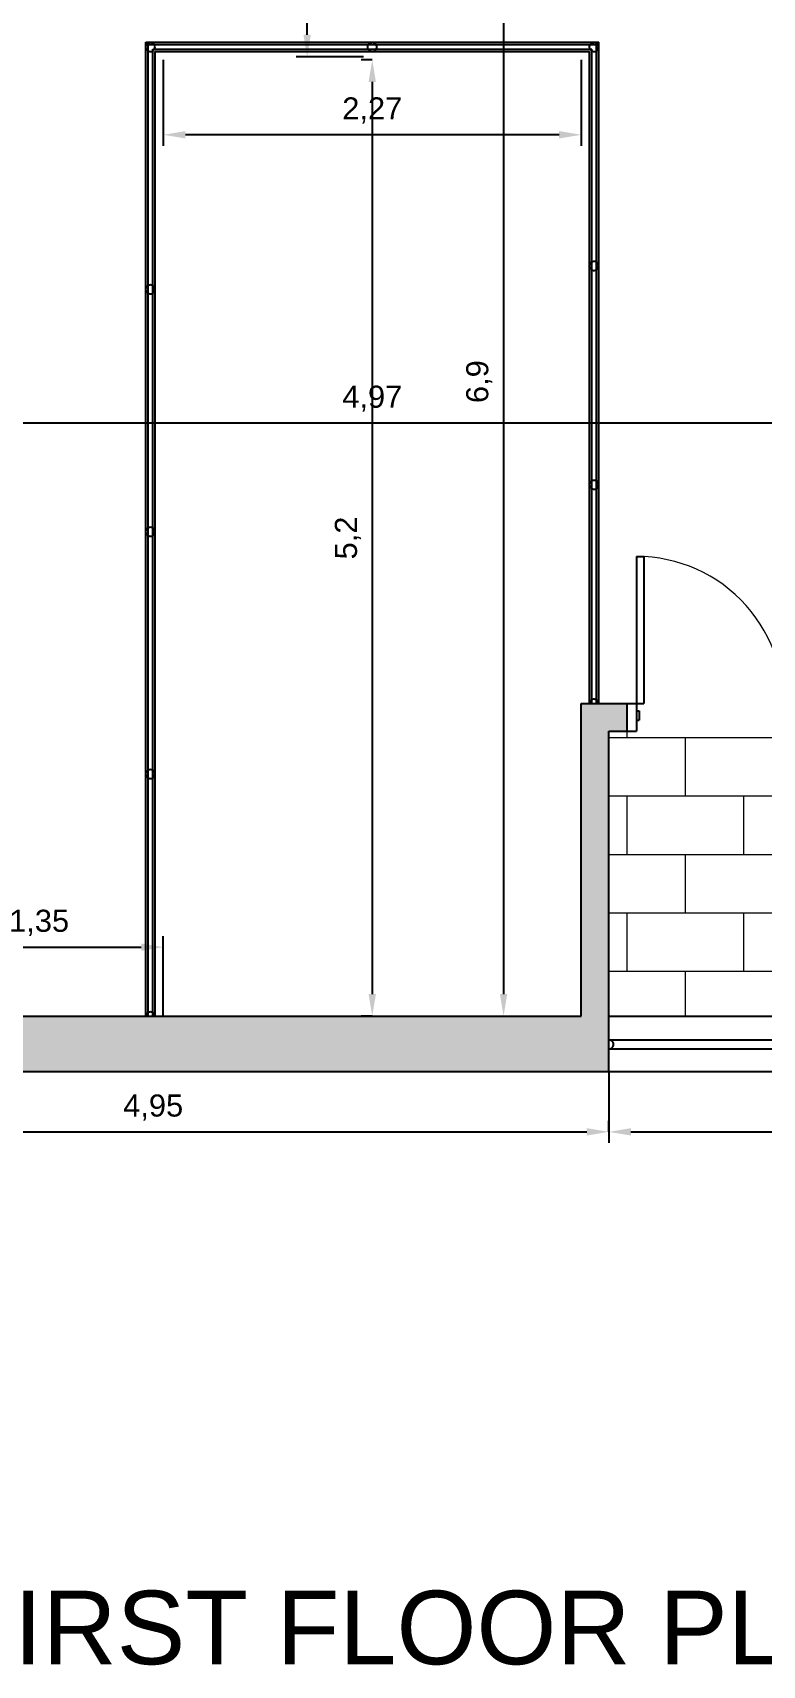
# Model space of a CAD drawing. Header units: millimetres. Extents: x 2491 to 2548.8, y 1338.3 to 1412.1.
# Drawn here: x 2537.53 to 2541.5, y 1388.54 to 1397.42 of the extents above; entities that cross this region are included whole.
import ezdxf

# ---------------------------------------------------------------- set-up
doc = ezdxf.new("R2010")
doc.units = ezdxf.units.MM
doc.header["$PDMODE"] = 35
for name, color, linetype, lineweight in [('MURATURA sezioni - section wall', 7, 'Continuous', 40), ('MURATURE tratteggi - wall hatch', 252, 'Continuous', 18), ('PAVIMENTAZIONE - flooring', 250, 'Continuous', 5), ('PORTE finestre - doors windows', 252, 'Continuous', 5), ('PROIEZIONI - projections', 145, 'Continuous', 13), ('PROIEZIONI finissime - fine lines', 251, 'Continuous', 9)]:
    doc.layers.add(name, color=color, linetype=linetype, lineweight=lineweight)
doc.layers.add('QUOTE - dimension', color=251, linetype='Continuous')
doc.layers.add('SCRITTE - txt', color=252, linetype='Continuous')
doc.styles.get("Standard").update_dxf_attribs({"font": 'arial.ttf'})
doc.dimstyles.new('ISO-25', dxfattribs={"dimtxt": 0.12, "dimasz": 0.12, "dimexe": 0.06, "dimexo": 0, "dimgap": 0.06, "dimtad": 1, "dimtxsty": 'Standard', "dimcen": 0.12, "dimadec": 0, "dimazin": 0, "dimtfac": 1, "dimtmove": 0, "dimatfit": 3, "dimfxl": 0, "dimarcsym": 0})

# ---------------------------------------------------------------- blocks, each defined once
blk = doc.blocks.new('*D61')
at = {"layer": 'DefPoints', "color": 0}
for p in [(2538.2435, 1392.4477), (2536.8935, 1392.0722), (2538.2435, 1392.0722)]:
    blk.add_point(p, dxfattribs=at)
at = {"layer": 'QUOTE - dimension', "color": 0, "lineweight": -2}
for p, q in [((2536.8935, 1392.0722), (2536.8935, 1392.5077)), ((2538.2435, 1392.0722), (2538.2435, 1392.5077)), ((2537.0135, 1392.4477), (2538.1235, 1392.4477))]:
    blk.add_line(p, q, dxfattribs=at)
at = {"layer": 'QUOTE - dimension', "color": 0}
for points in [[(2537.0135, 1392.4677), (2537.0135, 1392.4277), (2536.8935, 1392.4477)], [(2538.1235, 1392.4677), (2538.1235, 1392.4277), (2538.2435, 1392.4477)]]:
    blk.add_solid(points, dxfattribs=at)
at = {"layer": 'QUOTE - dimension', "color": 0, "insert": (2537.5685, 1392.5799), "char_height": 0.12, "attachment_point": 5}
blk.add_mtext('1,35', dxfattribs=at)
blk = doc.blocks.new('*D72')
at = {"layer": 'DefPoints', "color": 0}
for p in [(2535.7115, 1391.7722), (2540.6655, 1391.7722), (2540.6655, 1391.4434)]:
    blk.add_point(p, dxfattribs=at)
at = {"layer": 'QUOTE - dimension', "color": 0, "lineweight": -2}
for p, q in [((2535.7115, 1391.7722), (2535.7115, 1391.3834)), ((2540.6655, 1391.7722), (2540.6655, 1391.3834)), ((2535.8315, 1391.4434), (2540.5455, 1391.4434))]:
    blk.add_line(p, q, dxfattribs=at)
at = {"layer": 'QUOTE - dimension', "color": 0}
for points in [[(2535.8315, 1391.4634), (2535.8315, 1391.4234), (2535.7115, 1391.4434)], [(2540.5455, 1391.4634), (2540.5455, 1391.4234), (2540.6655, 1391.4434)]]:
    blk.add_solid(points, dxfattribs=at)
at = {"layer": 'QUOTE - dimension', "color": 0, "insert": (2538.1885, 1391.5755), "char_height": 0.12, "attachment_point": 5}
blk.add_mtext('4,95', dxfattribs=at)
blk = doc.blocks.new('*D77')
at = {"layer": 'DefPoints', "color": 0}
for p in [(2538.2435, 1397.2722), (2540.5155, 1397.2722), (2538.2435, 1396.8645)]:
    blk.add_point(p, dxfattribs=at)
at = {"layer": 'QUOTE - dimension', "color": 0, "lineweight": -2}
for p, q in [((2538.2435, 1397.2722), (2538.2435, 1396.8045)), ((2540.5155, 1397.2722), (2540.5155, 1396.8045)), ((2540.3955, 1396.8645), (2538.3635, 1396.8645))]:
    blk.add_line(p, q, dxfattribs=at)
at = {"layer": 'QUOTE - dimension', "color": 0}
for points in [[(2538.3635, 1396.8845), (2538.3635, 1396.8445), (2538.2435, 1396.8645)], [(2540.3955, 1396.8845), (2540.3955, 1396.8445), (2540.5155, 1396.8645)]]:
    blk.add_solid(points, dxfattribs=at)
at = {"layer": 'QUOTE - dimension', "color": 0, "insert": (2539.3795, 1396.9966), "char_height": 0.12, "attachment_point": 5}
blk.add_mtext('2,27', dxfattribs=at)
blk = doc.blocks.new('*D78')
at = {"layer": 'DefPoints', "color": 0}
for p in [(2539.3795, 1397.2722), (2539.3795, 1392.0722), (2539.3795, 1392.0722)]:
    blk.add_point(p, dxfattribs=at)
at = {"layer": 'QUOTE - dimension', "color": 0, "lineweight": -2}
for p, q in [((2539.3795, 1397.2722), (2539.3195, 1397.2722)), ((2539.3795, 1397.1522), (2539.3795, 1392.1922)), ((2539.3795, 1392.0722), (2539.3195, 1392.0722))]:
    blk.add_line(p, q, dxfattribs=at)
at = {"layer": 'QUOTE - dimension', "color": 0}
for points in [[(2539.3595, 1397.1522), (2539.3995, 1397.1522), (2539.3795, 1397.2722)], [(2539.3595, 1392.1922), (2539.3995, 1392.1922), (2539.3795, 1392.0722)]]:
    blk.add_solid(points, dxfattribs=at)
at = {"layer": 'QUOTE - dimension', "color": 0, "insert": (2539.2474, 1394.6722), "char_height": 0.12, "attachment_point": 5, "rotation": 90}
blk.add_mtext('5,2', dxfattribs=at)
blk = doc.blocks.new('*D79')
at = {"layer": 'DefPoints', "color": 0}
for p in [(2539.0255, 1398.9879), (2539.3326, 1398.9879), (2539.3326, 1397.2879)]:
    blk.add_point(p, dxfattribs=at)
at = {"layer": 'QUOTE - dimension', "color": 0, "lineweight": -2}
for p, q in [((2539.3326, 1398.9879), (2538.9655, 1398.9879)), ((2539.0255, 1397.4079), (2539.0255, 1398.8679)), ((2539.3326, 1397.2879), (2538.9655, 1397.2879))]:
    blk.add_line(p, q, dxfattribs=at)
at = {"layer": 'QUOTE - dimension', "color": 0}
for points in [[(2539.0055, 1398.8679), (2539.0455, 1398.8679), (2539.0255, 1398.9879)], [(2539.0055, 1397.4079), (2539.0455, 1397.4079), (2539.0255, 1397.2879)]]:
    blk.add_solid(points, dxfattribs=at)
at = {"layer": 'QUOTE - dimension', "color": 0, "insert": (2538.8934, 1398.1379), "char_height": 0.12, "attachment_point": 5, "rotation": 90}
blk.add_mtext('1,7', dxfattribs=at)
blk = doc.blocks.new('*D102')
at = {"layer": 'DefPoints', "color": 0}
for p in [(2536.8935, 1395.2972), (2536.8935, 1395.2972), (2541.8655, 1395.2972)]:
    blk.add_point(p, dxfattribs=at)
at = {"layer": 'QUOTE - dimension', "color": 0, "lineweight": -2}
for p, q in [((2536.8935, 1395.2972), (2536.8935, 1395.3572)), ((2541.8655, 1395.2972), (2541.8655, 1395.3572)), ((2541.7455, 1395.2972), (2537.0135, 1395.2972))]:
    blk.add_line(p, q, dxfattribs=at)
at = {"layer": 'QUOTE - dimension', "color": 0}
for points in [[(2537.0135, 1395.3172), (2537.0135, 1395.2772), (2536.8935, 1395.2972)], [(2541.7455, 1395.3172), (2541.7455, 1395.2772), (2541.8655, 1395.2972)]]:
    blk.add_solid(points, dxfattribs=at)
at = {"layer": 'QUOTE - dimension', "color": 0, "insert": (2539.3795, 1395.4293), "char_height": 0.12, "attachment_point": 5}
blk.add_mtext('4,97', dxfattribs=at)
blk = doc.blocks.new('*D123')
at = {"layer": 'DefPoints', "color": 0}
for p in [(2539.5934, 1398.9722), (2539.5934, 1392.0722), (2540.0934, 1392.0722)]:
    blk.add_point(p, dxfattribs=at)
at = {"layer": 'QUOTE - dimension', "color": 0, "lineweight": -2}
for p, q in [((2539.5934, 1398.9722), (2540.1534, 1398.9722)), ((2540.0934, 1398.8522), (2540.0934, 1392.1922)), ((2539.5934, 1392.0722), (2540.1534, 1392.0722))]:
    blk.add_line(p, q, dxfattribs=at)
at = {"layer": 'QUOTE - dimension', "color": 0}
for points in [[(2540.0734, 1398.8522), (2540.1134, 1398.8522), (2540.0934, 1398.9722)], [(2540.0734, 1392.1922), (2540.1134, 1392.1922), (2540.0934, 1392.0722)]]:
    blk.add_solid(points, dxfattribs=at)
at = {"layer": 'QUOTE - dimension', "color": 0, "insert": (2539.9613, 1395.5222), "char_height": 0.12, "attachment_point": 5, "rotation": 90}
blk.add_mtext('6,9', dxfattribs=at)
blk = doc.blocks.new('*D132')
at = {"layer": 'DefPoints', "color": 0}
for p in [(2540.6655, 1391.4434), (2545.8795, 1391.4434), (2545.8795, 1391.4434)]:
    blk.add_point(p, dxfattribs=at)
at = {"layer": 'QUOTE - dimension', "color": 0, "lineweight": -2}
for p, q in [((2540.6655, 1391.4434), (2540.6655, 1391.5034)), ((2540.7855, 1391.4434), (2545.7595, 1391.4434)), ((2545.8795, 1391.4434), (2545.8795, 1391.5034))]:
    blk.add_line(p, q, dxfattribs=at)
at = {"layer": 'QUOTE - dimension', "color": 0}
for points in [[(2540.7855, 1391.4634), (2540.7855, 1391.4234), (2540.6655, 1391.4434)], [(2545.7595, 1391.4634), (2545.7595, 1391.4234), (2545.8795, 1391.4434)]]:
    blk.add_solid(points, dxfattribs=at)
at = {"layer": 'QUOTE - dimension', "color": 0, "insert": (2543.2725, 1391.5755), "char_height": 0.12, "attachment_point": 5}
blk.add_mtext('5,21', dxfattribs=at)

msp = doc.modelspace()

# ---------------------------------------------------------------- hatches: boundary and pattern name
at = {"layer": 'MURATURE tratteggi - wall hatch'}
h = msp.add_hatch(color=256, dxfattribs=at)
h.dxf.hatch_style = 1
h.paths.add_polyline_path([(2545.8795, 1401.7722), (2541.7155, 1401.7722), (2541.7155, 1401.4722), (2541.8655, 1401.4722), (2541.8655, 1400.1722), (2542.0155, 1400.1722), (2542.0155, 1401.4722), (2545.5795, 1401.4722), (2545.5795, 1400.7722), (2545.8795, 1400.7722)])
h.paths.add_polyline_path([(2540.9155, 1401.7722), (2538.5685, 1401.7722), (2538.5685, 1401.4722), (2539.7422, 1401.4722), (2539.7434, 1399.1222), (2538.2935, 1399.1222), (2538.2935, 1398.9722), (2539.7435, 1398.9722), (2541.8655, 1398.9722), (2541.8655, 1398.5722), (2542.0155, 1398.5722), (2542.0155, 1398.9722), (2542.0155, 1399.2722), (2541.8655, 1399.2722), (2541.8655, 1399.1222), (2539.8934, 1399.1222), (2539.8922, 1401.4722), (2540.9155, 1401.4722)])
h.paths.add_polyline_path([(2537.5685, 1401.7722), (2532.8795, 1401.7722), (2532.8795, 1399.9472), (2533.1795, 1399.9472), (2533.1795, 1401.4722), (2536.7435, 1401.4722), (2536.7435, 1398.9722), (2536.7435, 1398.3222), (2536.8935, 1398.3222), (2536.8935, 1398.9722), (2537.3935, 1398.9722), (2537.3935, 1399.1222), (2536.8935, 1399.1222), (2536.8935, 1401.4722), (2537.5685, 1401.4722)])
h.paths.add_polyline_path([(2533.359, 1396.2722), (2533.1795, 1396.2722), (2533.1795, 1397.0222), (2535.6585, 1397.0222), (2535.6585, 1396.2722), (2535.479, 1396.2722), (2535.479, 1396.1222), (2535.8085, 1396.1222), (2535.8085, 1397.0222), (2536.7435, 1397.0222), (2536.7435, 1396.7722), (2536.8935, 1396.7722), (2536.8935, 1397.1722), (2536.8935, 1397.4222), (2536.7435, 1397.4222), (2536.7435, 1397.1722), (2533.1795, 1397.1722), (2533.1795, 1398.4472), (2532.8795, 1398.4472), (2532.8795, 1391.7722), (2534.2115, 1391.7722), (2534.2115, 1392.0722), (2533.1795, 1392.0722), (2533.1795, 1396.1222), (2533.359, 1396.1222)])
h.paths.add_polyline_path([(2536.8935, 1395.8722), (2536.7435, 1395.8722), (2536.7435, 1392.0722), (2536.8935, 1392.0722)], flags=17)
h.paths.add_polyline_path([(2545.8795, 1398.9722), (2545.5795, 1398.9722), (2545.5795, 1397.4722), (2542.0155, 1397.4722), (2542.0155, 1397.6722), (2541.8655, 1397.6722), (2541.8655, 1397.4722), (2541.8655, 1396.3722), (2542.0155, 1396.3722), (2542.0155, 1397.3222), (2545.5795, 1397.3222), (2545.5795, 1396.9222), (2545.8795, 1396.9222)])
h.paths.add_polyline_path([(2541.6655, 1393.6222), (2545.8795, 1393.6222), (2545.8795, 1395.6722), (2545.5795, 1395.6722), (2545.5795, 1395.2722), (2542.0155, 1395.2722), (2542.0155, 1395.4722), (2541.8655, 1395.4722), (2541.8655, 1395.1222), (2545.5795, 1395.1222), (2545.5795, 1393.7722), (2541.6655, 1393.7722)])
h.paths.add_polyline_path([(2540.6655, 1391.7722), (2540.6655, 1393.6222), (2540.7655, 1393.6222), (2540.7655, 1393.7722), (2540.5155, 1393.7722), (2540.5155, 1392.0722), (2535.7115, 1392.0722), (2535.7115, 1391.7722)])

# ---------------------------------------------------------------- linework, layer by layer
at = {"layer": 'MURATURA sezioni - section wall', "linetype": 'Continuous', "lineweight": -3}
for p, q in [((2540.5155, 1393.7722), (2540.7655, 1393.7722)), ((2540.5155, 1392.0722), (2540.5155, 1393.7722)), ((2540.7655, 1393.6222), (2540.7655, 1393.7722)), ((2540.6655, 1393.6222), (2540.7655, 1393.6222)), ((2540.6655, 1391.7722), (2540.6655, 1393.6222)), ((2535.7115, 1392.0722), (2540.5155, 1392.0722)), ((2535.7115, 1391.7722), (2540.6655, 1391.7722))]:
    msp.add_line(p, q, dxfattribs=at)
at = {"layer": 'PAVIMENTAZIONE - flooring'}
for p, q in [((2540.6655, 1393.5872), (2545.5795, 1393.5872)), ((2540.7646, 1393.5872), (2540.7646, 1393.6222)), ((2541.0821, 1393.2697), (2541.0821, 1393.5872)), ((2540.6655, 1393.2697), (2544.1848, 1393.2697)), ((2540.7646, 1392.9522), (2540.7646, 1393.2697)), ((2541.3996, 1392.9522), (2541.3996, 1393.2697)), ((2540.6655, 1392.9522), (2542.9837, 1392.9522)), ((2541.0821, 1392.6347), (2541.0821, 1392.9522)), ((2540.6655, 1392.6347), (2543.0436, 1392.6347)), ((2540.7646, 1392.3172), (2540.7646, 1392.6347)), ((2541.3996, 1392.3172), (2541.3996, 1392.6347)), ((2540.6655, 1392.3172), (2545.5795, 1392.3172)), ((2541.0821, 1392.0722), (2541.0821, 1392.3172))]:
    msp.add_line(p, q, dxfattribs=at)
at = {"layer": 'PORTE finestre - doors windows', "color": 2, "linetype": 'Continuous', "lineweight": -3}
for p, q in [((2540.8155, 1394.5722), (2540.8155, 1393.7722)), ((2540.8155, 1394.5722), (2540.8555, 1394.5722)), ((2540.8555, 1394.5722), (2540.8555, 1393.7722)), ((2540.7655, 1393.7722), (2540.8155, 1393.7722)), ((2540.8155, 1393.7722), (2540.8555, 1393.7722)), ((2540.8155, 1393.7722), (2540.8155, 1393.6222)), ((2540.8155, 1393.7322), (2540.8305, 1393.7322)), ((2540.8305, 1393.7322), (2540.8305, 1393.6822)), ((2540.8155, 1393.6822), (2540.8305, 1393.6822)), ((2540.7655, 1393.6222), (2540.8155, 1393.6222))]:
    msp.add_line(p, q, dxfattribs=at)
at = {"layer": 'PORTE finestre - doors windows', "color": 251}
msp.add_arc((2540.8155, 1393.7722), 0.8, 353.54049, 90, dxfattribs=at)
at = {"layer": 'PROIEZIONI - projections', "linetype": 'Continuous', "lineweight": -3}
for p, q in [((2540.6655, 1392.0722), (2545.5795, 1392.0722)), ((2540.6655, 1391.7722), (2545.8795, 1391.7722))]:
    msp.add_line(p, q, dxfattribs=at)
at = {"layer": 'PROIEZIONI finissime - fine lines', "linetype": 'Continuous', "lineweight": -3}
for p, q in [((2538.1485, 1397.3672), (2540.6105, 1397.3672)), ((2538.1485, 1392.0722), (2538.1485, 1397.3672)), ((2538.161, 1397.3638), (2538.1653, 1397.3658)), ((2538.1653, 1397.3658), (2538.1699, 1397.3669)), ((2538.1699, 1397.3669), (2538.1747, 1397.3671)), ((2538.1747, 1397.3671), (2538.1794, 1397.3665)), ((2538.1794, 1397.3665), (2538.1839, 1397.3649)), ((2538.1839, 1397.3649), (2538.188, 1397.3625)), ((2539.367, 1397.3638), (2539.3713, 1397.3658)), ((2539.3713, 1397.3658), (2539.3759, 1397.3669)), ((2539.3759, 1397.3669), (2539.3807, 1397.3671)), ((2539.3807, 1397.3671), (2539.3854, 1397.3665)), ((2539.3854, 1397.3665), (2539.3899, 1397.3649)), ((2539.3899, 1397.3649), (2539.394, 1397.3625)), ((2540.573, 1397.3638), (2540.5773, 1397.3658)), ((2540.5773, 1397.3658), (2540.5819, 1397.3669)), ((2540.5819, 1397.3669), (2540.5867, 1397.3671)), ((2540.5867, 1397.3671), (2540.5914, 1397.3665)), ((2540.5914, 1397.3665), (2540.5959, 1397.3649)), ((2540.5959, 1397.3649), (2540.6, 1397.3625)), ((2540.6105, 1393.7722), (2540.6105, 1397.3672)), ((2538.1486, 1397.3446), (2538.1495, 1397.3492)), ((2538.1486, 1397.3398), (2538.1486, 1397.3446)), ((2538.1495, 1397.3351), (2538.1486, 1397.3398)), ((2538.1495, 1397.3492), (2538.1513, 1397.3536)), ((2538.1513, 1397.3307), (2538.1495, 1397.3351)), ((2538.1513, 1397.3536), (2538.1538, 1397.3576)), ((2538.1538, 1397.3267), (2538.1513, 1397.3307)), ((2538.1538, 1397.3576), (2538.1571, 1397.3611)), ((2538.1571, 1397.3233), (2538.1538, 1397.3267)), ((2538.1571, 1397.3611), (2538.161, 1397.3638)), ((2538.1571, 1397.3233), (2538.161, 1397.3205)), ((2538.161, 1397.3547), (2540.598, 1397.3547)), ((2538.161, 1392.0722), (2538.161, 1397.3547)), ((2538.161, 1397.3205), (2538.1653, 1397.3186)), ((2538.1653, 1397.3186), (2538.1699, 1397.3174)), ((2538.1699, 1397.3174), (2538.1747, 1397.3172)), ((2538.1747, 1397.3172), (2538.1794, 1397.3179)), ((2538.1794, 1397.3179), (2538.1839, 1397.3194)), ((2538.1839, 1397.3194), (2538.188, 1397.3218)), ((2538.186, 1397.3297), (2540.573, 1397.3297)), ((2538.186, 1392.0722), (2538.186, 1397.3297)), ((2538.188, 1397.3625), (2538.1916, 1397.3594)), ((2538.188, 1397.3218), (2538.1916, 1397.3249)), ((2538.1945, 1397.3557), (2538.1916, 1397.3594)), ((2538.1916, 1397.3249), (2538.1945, 1397.3287)), ((2538.1967, 1397.3515), (2538.1945, 1397.3557)), ((2538.1945, 1397.3287), (2538.1967, 1397.3329)), ((2538.198, 1397.3469), (2538.1967, 1397.3515)), ((2538.1967, 1397.3329), (2538.198, 1397.3374)), ((2538.1985, 1397.3422), (2538.198, 1397.3469)), ((2538.198, 1397.3374), (2538.1985, 1397.3422)), ((2538.1985, 1397.3172), (2540.5605, 1397.3172)), ((2538.1985, 1392.0722), (2538.1985, 1397.3172)), ((2539.3546, 1397.3446), (2539.3555, 1397.3492)), ((2539.3546, 1397.3398), (2539.3546, 1397.3446)), ((2539.3555, 1397.3351), (2539.3546, 1397.3398)), ((2539.3555, 1397.3492), (2539.3573, 1397.3536)), ((2539.3573, 1397.3307), (2539.3555, 1397.3351)), ((2539.3573, 1397.3536), (2539.3598, 1397.3576)), ((2539.3598, 1397.3267), (2539.3573, 1397.3307)), ((2539.3598, 1397.3576), (2539.3631, 1397.3611)), ((2539.3631, 1397.3233), (2539.3598, 1397.3267)), ((2539.3631, 1397.3611), (2539.367, 1397.3638)), ((2539.3631, 1397.3233), (2539.367, 1397.3205)), ((2539.367, 1397.3205), (2539.3713, 1397.3186)), ((2539.3713, 1397.3186), (2539.3759, 1397.3174)), ((2539.3759, 1397.3174), (2539.3807, 1397.3172)), ((2539.3807, 1397.3172), (2539.3854, 1397.3179)), ((2539.3854, 1397.3179), (2539.3899, 1397.3194)), ((2539.3899, 1397.3194), (2539.394, 1397.3218)), ((2539.394, 1397.3625), (2539.3976, 1397.3594)), ((2539.394, 1397.3218), (2539.3976, 1397.3249)), ((2539.4005, 1397.3557), (2539.3976, 1397.3594)), ((2539.3976, 1397.3249), (2539.4005, 1397.3287)), ((2539.4027, 1397.3515), (2539.4005, 1397.3557)), ((2539.4005, 1397.3287), (2539.4027, 1397.3329)), ((2539.404, 1397.3469), (2539.4027, 1397.3515)), ((2539.4027, 1397.3329), (2539.404, 1397.3374)), ((2539.4045, 1397.3422), (2539.404, 1397.3469)), ((2539.404, 1397.3374), (2539.4045, 1397.3422)), ((2540.5605, 1393.7722), (2540.5605, 1397.3172)), ((2540.5606, 1397.3446), (2540.5615, 1397.3492)), ((2540.5606, 1397.3398), (2540.5606, 1397.3446)), ((2540.5615, 1397.3351), (2540.5606, 1397.3398)), ((2540.5615, 1397.3492), (2540.5633, 1397.3536)), ((2540.5633, 1397.3307), (2540.5615, 1397.3351)), ((2540.5633, 1397.3536), (2540.5658, 1397.3576)), ((2540.5658, 1397.3267), (2540.5633, 1397.3307)), ((2540.5658, 1397.3576), (2540.5691, 1397.3611)), ((2540.5691, 1397.3233), (2540.5658, 1397.3267)), ((2540.5691, 1397.3611), (2540.573, 1397.3638)), ((2540.5691, 1397.3233), (2540.573, 1397.3205)), ((2540.573, 1393.7722), (2540.573, 1397.3297)), ((2540.573, 1397.3205), (2540.5773, 1397.3186)), ((2540.5773, 1397.3186), (2540.5819, 1397.3174)), ((2540.5819, 1397.3174), (2540.5867, 1397.3172)), ((2540.5867, 1397.3172), (2540.5914, 1397.3179)), ((2540.5914, 1397.3179), (2540.5959, 1397.3194)), ((2540.5959, 1397.3194), (2540.6, 1397.3218)), ((2540.598, 1393.7722), (2540.598, 1397.3547)), ((2540.6, 1397.3625), (2540.6036, 1397.3594)), ((2540.6, 1397.3218), (2540.6036, 1397.3249)), ((2540.6065, 1397.3557), (2540.6036, 1397.3594)), ((2540.6036, 1397.3249), (2540.6065, 1397.3287)), ((2540.6087, 1397.3515), (2540.6065, 1397.3557)), ((2540.6065, 1397.3287), (2540.6087, 1397.3329)), ((2540.61, 1397.3469), (2540.6087, 1397.3515)), ((2540.6087, 1397.3329), (2540.61, 1397.3374)), ((2540.6105, 1397.3422), (2540.61, 1397.3469)), ((2540.61, 1397.3374), (2540.6105, 1397.3422)), ((2540.5606, 1396.1546), (2540.5615, 1396.1592)), ((2540.5606, 1396.1498), (2540.5606, 1396.1546)), ((2540.5615, 1396.1451), (2540.5606, 1396.1498)), ((2540.5615, 1396.1592), (2540.5633, 1396.1636)), ((2540.5633, 1396.1407), (2540.5615, 1396.1451)), ((2540.5633, 1396.1636), (2540.5658, 1396.1676)), ((2540.5658, 1396.1367), (2540.5633, 1396.1407)), ((2540.5658, 1396.1676), (2540.5691, 1396.1711)), ((2540.5691, 1396.1333), (2540.5658, 1396.1367)), ((2540.5691, 1396.1711), (2540.573, 1396.1738)), ((2540.5691, 1396.1333), (2540.573, 1396.1305)), ((2540.573, 1396.1738), (2540.5773, 1396.1758)), ((2540.573, 1396.1305), (2540.5773, 1396.1286)), ((2540.5773, 1396.1758), (2540.5819, 1396.1769)), ((2540.5773, 1396.1286), (2540.5819, 1396.1274)), ((2540.5819, 1396.1769), (2540.5867, 1396.1771)), ((2540.5819, 1396.1274), (2540.5867, 1396.1272)), ((2540.5867, 1396.1771), (2540.5914, 1396.1765)), ((2540.5867, 1396.1272), (2540.5914, 1396.1279)), ((2540.5914, 1396.1765), (2540.5959, 1396.1749)), ((2540.5914, 1396.1279), (2540.5959, 1396.1294)), ((2540.5959, 1396.1749), (2540.6, 1396.1725)), ((2540.5959, 1396.1294), (2540.6, 1396.1318)), ((2540.6, 1396.1725), (2540.6036, 1396.1694)), ((2540.6, 1396.1318), (2540.6036, 1396.1349)), ((2540.6065, 1396.1657), (2540.6036, 1396.1694)), ((2540.6036, 1396.1349), (2540.6065, 1396.1387)), ((2540.6087, 1396.1615), (2540.6065, 1396.1657)), ((2540.6065, 1396.1387), (2540.6087, 1396.1429)), ((2540.61, 1396.1569), (2540.6087, 1396.1615)), ((2540.6087, 1396.1429), (2540.61, 1396.1474)), ((2540.6105, 1396.1522), (2540.61, 1396.1569)), ((2540.61, 1396.1474), (2540.6105, 1396.1522)), ((2538.1495, 1396.0317), (2538.1513, 1396.0361)), ((2538.1513, 1396.0361), (2538.1538, 1396.0401)), ((2538.1538, 1396.0401), (2538.1571, 1396.0436)), ((2538.1571, 1396.0436), (2538.161, 1396.0463)), ((2538.161, 1396.0463), (2538.1653, 1396.0483)), ((2538.1653, 1396.0483), (2538.1699, 1396.0494)), ((2538.1699, 1396.0494), (2538.1747, 1396.0496)), ((2538.1747, 1396.0496), (2538.1794, 1396.049)), ((2538.1794, 1396.049), (2538.1839, 1396.0474)), ((2538.1839, 1396.0474), (2538.188, 1396.045)), ((2538.188, 1396.045), (2538.1916, 1396.0419)), ((2538.1945, 1396.0382), (2538.1916, 1396.0419)), ((2538.1967, 1396.034), (2538.1945, 1396.0382)), ((2538.198, 1396.0294), (2538.1967, 1396.034)), ((2538.1486, 1396.0271), (2538.1495, 1396.0317)), ((2538.1486, 1396.0223), (2538.1486, 1396.0271)), ((2538.1495, 1396.0176), (2538.1486, 1396.0223)), ((2538.1513, 1396.0132), (2538.1495, 1396.0176)), ((2538.1538, 1396.0092), (2538.1513, 1396.0132)), ((2538.1571, 1396.0058), (2538.1538, 1396.0092)), ((2538.1571, 1396.0058), (2538.161, 1396.003)), ((2538.161, 1396.003), (2538.1653, 1396.0011)), ((2538.1653, 1396.0011), (2538.1699, 1395.9999)), ((2538.1699, 1395.9999), (2538.1747, 1395.9997)), ((2538.1747, 1395.9997), (2538.1794, 1396.0004)), ((2538.1794, 1396.0004), (2538.1839, 1396.0019)), ((2538.1839, 1396.0019), (2538.188, 1396.0043)), ((2538.188, 1396.0043), (2538.1916, 1396.0074)), ((2538.1916, 1396.0074), (2538.1945, 1396.0112)), ((2538.1945, 1396.0112), (2538.1967, 1396.0154)), ((2538.1967, 1396.0154), (2538.198, 1396.0199)), ((2538.1985, 1396.0247), (2538.198, 1396.0294)), ((2538.198, 1396.0199), (2538.1985, 1396.0247)), ((2540.5606, 1394.9646), (2540.5615, 1394.9692)), ((2540.5615, 1394.9692), (2540.5633, 1394.9736)), ((2540.5633, 1394.9736), (2540.5658, 1394.9776)), ((2540.5658, 1394.9776), (2540.5691, 1394.9811)), ((2540.5691, 1394.9811), (2540.573, 1394.9838)), ((2540.573, 1394.9838), (2540.5773, 1394.9858)), ((2540.5773, 1394.9858), (2540.5819, 1394.9869)), ((2540.5819, 1394.9869), (2540.5867, 1394.9871)), ((2540.5867, 1394.9871), (2540.5914, 1394.9865)), ((2540.5914, 1394.9865), (2540.5959, 1394.9849)), ((2540.5959, 1394.9849), (2540.6, 1394.9825)), ((2540.6, 1394.9825), (2540.6036, 1394.9794)), ((2540.6065, 1394.9757), (2540.6036, 1394.9794)), ((2540.6087, 1394.9715), (2540.6065, 1394.9757)), ((2540.61, 1394.9669), (2540.6087, 1394.9715)), ((2540.5606, 1394.9598), (2540.5606, 1394.9646)), ((2540.5615, 1394.9551), (2540.5606, 1394.9598)), ((2540.5633, 1394.9507), (2540.5615, 1394.9551)), ((2540.5658, 1394.9467), (2540.5633, 1394.9507)), ((2540.5691, 1394.9433), (2540.5658, 1394.9467)), ((2540.5691, 1394.9433), (2540.573, 1394.9405)), ((2540.573, 1394.9405), (2540.5773, 1394.9386)), ((2540.5773, 1394.9386), (2540.5819, 1394.9374)), ((2540.5819, 1394.9374), (2540.5867, 1394.9372)), ((2540.5867, 1394.9372), (2540.5914, 1394.9379)), ((2540.5914, 1394.9379), (2540.5959, 1394.9394)), ((2540.5959, 1394.9394), (2540.6, 1394.9418)), ((2540.6, 1394.9418), (2540.6036, 1394.9449)), ((2540.6036, 1394.9449), (2540.6065, 1394.9487)), ((2540.6065, 1394.9487), (2540.6087, 1394.9529)), ((2540.6087, 1394.9529), (2540.61, 1394.9574)), ((2540.6105, 1394.9622), (2540.61, 1394.9669)), ((2540.61, 1394.9574), (2540.6105, 1394.9622)), ((2538.1486, 1394.7096), (2538.1495, 1394.7142)), ((2538.1486, 1394.7048), (2538.1486, 1394.7096)), ((2538.1495, 1394.7001), (2538.1486, 1394.7048)), ((2538.1495, 1394.7142), (2538.1513, 1394.7186)), ((2538.1513, 1394.7186), (2538.1538, 1394.7226)), ((2538.1538, 1394.7226), (2538.1571, 1394.7261)), ((2538.1571, 1394.7261), (2538.161, 1394.7288)), ((2538.161, 1394.7288), (2538.1653, 1394.7308)), ((2538.1653, 1394.7308), (2538.1699, 1394.7319)), ((2538.1699, 1394.7319), (2538.1747, 1394.7321)), ((2538.1747, 1394.7321), (2538.1794, 1394.7315)), ((2538.1794, 1394.7315), (2538.1839, 1394.7299)), ((2538.1839, 1394.7299), (2538.188, 1394.7275)), ((2538.188, 1394.7275), (2538.1916, 1394.7244)), ((2538.1945, 1394.7207), (2538.1916, 1394.7244)), ((2538.1967, 1394.7165), (2538.1945, 1394.7207)), ((2538.198, 1394.7119), (2538.1967, 1394.7165)), ((2538.1967, 1394.6979), (2538.198, 1394.7024)), ((2538.1985, 1394.7072), (2538.198, 1394.7119)), ((2538.198, 1394.7024), (2538.1985, 1394.7072)), ((2538.1513, 1394.6957), (2538.1495, 1394.7001)), ((2538.1538, 1394.6917), (2538.1513, 1394.6957)), ((2538.1571, 1394.6883), (2538.1538, 1394.6917)), ((2538.1571, 1394.6883), (2538.161, 1394.6855)), ((2538.161, 1394.6855), (2538.1653, 1394.6836)), ((2538.1653, 1394.6836), (2538.1699, 1394.6824)), ((2538.1699, 1394.6824), (2538.1747, 1394.6822)), ((2538.1747, 1394.6822), (2538.1794, 1394.6829)), ((2538.1794, 1394.6829), (2538.1839, 1394.6844)), ((2538.1839, 1394.6844), (2538.188, 1394.6868)), ((2538.188, 1394.6868), (2538.1916, 1394.6899)), ((2538.1916, 1394.6899), (2538.1945, 1394.6937)), ((2538.1945, 1394.6937), (2538.1967, 1394.6979)), ((2540.5606, 1393.7746), (2540.5615, 1393.7792)), ((2540.5615, 1393.7792), (2540.5633, 1393.7836)), ((2540.5633, 1393.7836), (2540.5658, 1393.7876)), ((2540.5658, 1393.7876), (2540.5691, 1393.7911)), ((2540.5691, 1393.7911), (2540.573, 1393.7938)), ((2540.573, 1393.7938), (2540.5773, 1393.7958)), ((2540.5773, 1393.7958), (2540.5819, 1393.7969)), ((2540.5819, 1393.7969), (2540.5867, 1393.7971)), ((2540.5867, 1393.7971), (2540.5914, 1393.7965)), ((2540.5914, 1393.7965), (2540.5959, 1393.7949)), ((2540.5959, 1393.7949), (2540.6, 1393.7925)), ((2540.6, 1393.7925), (2540.6036, 1393.7894)), ((2540.6065, 1393.7857), (2540.6036, 1393.7894)), ((2540.6087, 1393.7815), (2540.6065, 1393.7857)), ((2540.61, 1393.7769), (2540.6087, 1393.7815)), ((2540.6105, 1393.7722), (2540.61, 1393.7769)), ((2538.1486, 1393.3921), (2538.1495, 1393.3967)), ((2538.1486, 1393.3873), (2538.1486, 1393.3921)), ((2538.1495, 1393.3826), (2538.1486, 1393.3873)), ((2538.1495, 1393.3967), (2538.1513, 1393.4011)), ((2538.1513, 1393.3782), (2538.1495, 1393.3826)), ((2538.1513, 1393.4011), (2538.1538, 1393.4051)), ((2538.1538, 1393.3742), (2538.1513, 1393.3782)), ((2538.1538, 1393.4051), (2538.1571, 1393.4086)), ((2538.1571, 1393.3708), (2538.1538, 1393.3742)), ((2538.1571, 1393.4086), (2538.161, 1393.4113)), ((2538.1571, 1393.3708), (2538.161, 1393.368)), ((2538.161, 1393.4113), (2538.1653, 1393.4133)), ((2538.1653, 1393.4133), (2538.1699, 1393.4144)), ((2538.1699, 1393.4144), (2538.1747, 1393.4146)), ((2538.1747, 1393.4146), (2538.1794, 1393.414)), ((2538.1794, 1393.414), (2538.1839, 1393.4124)), ((2538.1839, 1393.4124), (2538.188, 1393.41)), ((2538.188, 1393.41), (2538.1916, 1393.4069)), ((2538.188, 1393.3693), (2538.1916, 1393.3724)), ((2538.1945, 1393.4032), (2538.1916, 1393.4069)), ((2538.1916, 1393.3724), (2538.1945, 1393.3762)), ((2538.1967, 1393.399), (2538.1945, 1393.4032)), ((2538.1945, 1393.3762), (2538.1967, 1393.3804)), ((2538.198, 1393.3944), (2538.1967, 1393.399)), ((2538.1967, 1393.3804), (2538.198, 1393.3849)), ((2538.1985, 1393.3897), (2538.198, 1393.3944)), ((2538.198, 1393.3849), (2538.1985, 1393.3897)), ((2538.161, 1393.368), (2538.1653, 1393.3661)), ((2538.1653, 1393.3661), (2538.1699, 1393.3649)), ((2538.1699, 1393.3649), (2538.1747, 1393.3647)), ((2538.1747, 1393.3647), (2538.1794, 1393.3654)), ((2538.1794, 1393.3654), (2538.1839, 1393.3669)), ((2538.1839, 1393.3669), (2538.188, 1393.3693)), ((2538.1486, 1392.0746), (2538.1495, 1392.0792)), ((2538.1495, 1392.0792), (2538.1513, 1392.0836)), ((2538.1513, 1392.0836), (2538.1538, 1392.0876)), ((2538.1538, 1392.0876), (2538.1571, 1392.0911)), ((2538.1571, 1392.0911), (2538.161, 1392.0938)), ((2538.161, 1392.0938), (2538.1653, 1392.0958)), ((2538.1653, 1392.0958), (2538.1699, 1392.0969)), ((2538.1699, 1392.0969), (2538.1747, 1392.0971)), ((2538.1747, 1392.0971), (2538.1794, 1392.0965)), ((2538.1794, 1392.0965), (2538.1839, 1392.0949)), ((2538.1839, 1392.0949), (2538.188, 1392.0925)), ((2538.188, 1392.0925), (2538.1916, 1392.0894)), ((2538.1945, 1392.0857), (2538.1916, 1392.0894)), ((2538.1967, 1392.0815), (2538.1945, 1392.0857)), ((2538.198, 1392.0769), (2538.1967, 1392.0815)), ((2538.1985, 1392.0722), (2538.198, 1392.0769)), ((2540.6655, 1391.9442), (2545.7079, 1391.9442)), ((2540.6655, 1391.8942), (2545.7579, 1391.8942)), ((2540.6667, 1391.9441), (2540.6714, 1391.9435)), ((2540.6667, 1391.8942), (2540.6714, 1391.8949)), ((2540.6714, 1391.9435), (2540.6759, 1391.9419)), ((2540.6714, 1391.8949), (2540.6759, 1391.8964)), ((2540.6759, 1391.9419), (2540.68, 1391.9395)), ((2540.6759, 1391.8964), (2540.68, 1391.8988)), ((2540.68, 1391.9395), (2540.6836, 1391.9364)), ((2540.68, 1391.8988), (2540.6836, 1391.9019)), ((2540.6865, 1391.9327), (2540.6836, 1391.9364)), ((2540.6836, 1391.9019), (2540.6865, 1391.9057)), ((2540.6887, 1391.9285), (2540.6865, 1391.9327)), ((2540.6865, 1391.9057), (2540.6887, 1391.9099)), ((2540.69, 1391.9239), (2540.6887, 1391.9285)), ((2540.6887, 1391.9099), (2540.69, 1391.9144)), ((2540.6905, 1391.9192), (2540.69, 1391.9239)), ((2540.69, 1391.9144), (2540.6905, 1391.9192))]:
    msp.add_line(p, q, dxfattribs=at)

# ---------------------------------------------------------------- texts
at = {"layer": 'SCRITTE - txt'}
msp.add_text('PIANTA PRIMO PIANO  /  FIRST FLOOR PLAN', height=0.4, dxfattribs=at).set_placement((2530.4153, 1388.5487))

# ---------------------------------------------------------------- dimensions: what is measured, and where the dimension line sits
at = {"layer": 'QUOTE - dimension'}
for base, p1, p2, picture, middle in [((2539.0255, 1398.9879), (2539.3326, 1397.2879), (2539.3326, 1398.9879), '*D79', (2538.8934, 1398.1379)), ((2540.0934, 1392.0722), (2539.5934, 1398.9722), (2539.5934, 1392.0722), '*D123', (2539.9613, 1395.5222)), ((2539.3795, 1392.0722), (2539.3795, 1397.2722), (2539.3795, 1392.0722), '*D78', (2539.2474, 1394.6722))]:
    dim = msp.add_linear_dim(base=base, p1=p1, p2=p2, angle=90, dimstyle='ISO-25', dxfattribs=at)
    dim.commit()
    dim.dimension.update_dxf_attribs({"geometry": picture, "text_midpoint": middle})
for base, p1, p2, picture, middle in [((2538.2435, 1396.8645), (2540.5155, 1397.2722), (2538.2435, 1397.2722), '*D77', (2539.3795, 1396.9966)), ((2536.8935, 1395.2972), (2541.8655, 1395.2972), (2536.8935, 1395.2972), '*D102', (2539.3795, 1395.4293)), ((2538.2435, 1392.4477), (2536.8935, 1392.0722), (2538.2435, 1392.0722), '*D61', (2537.5685, 1392.5799)), ((2540.6655, 1391.4434), (2535.7115, 1391.7722), (2540.6655, 1391.7722), '*D72', (2538.1885, 1391.5755)), ((2545.8795, 1391.4434), (2540.6655, 1391.4434), (2545.8795, 1391.4434), '*D132', (2543.2725, 1391.5755))]:
    dim = msp.add_linear_dim(base=base, p1=p1, p2=p2, dimstyle='ISO-25', dxfattribs=at)
    dim.commit()
    dim.dimension.update_dxf_attribs({"geometry": picture, "text_midpoint": middle})

doc.saveas('drawing.dxf')
